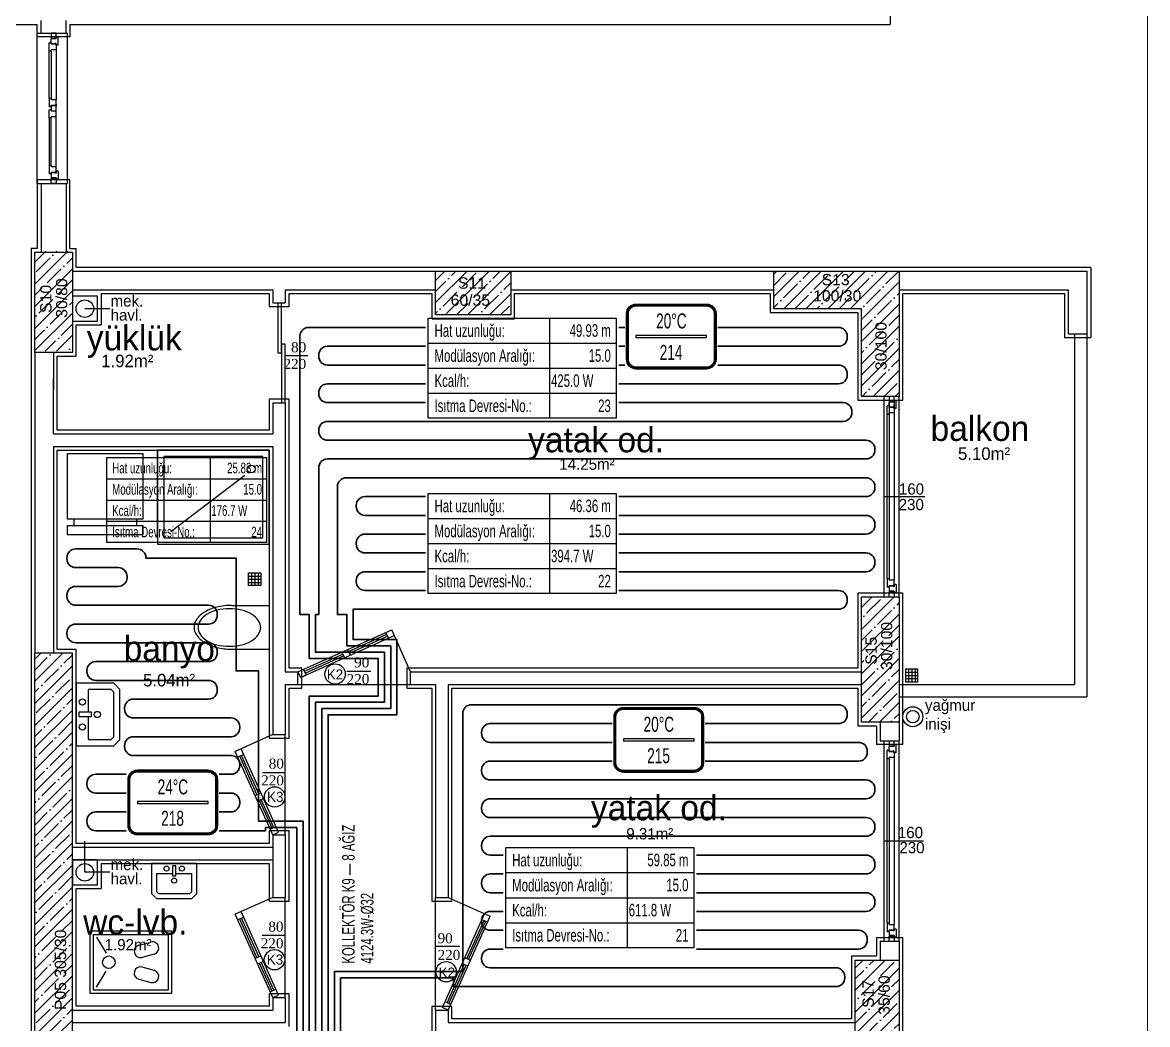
# Model space of a CAD drawing. Header units: centimetres. Extents: x 275281 to 287704, y -444050 to -441150.
# Drawn here: x 280520 to 281418, y -442857 to -442057 of the extents above; entities that cross this region are included whole.
import ezdxf
from ezdxf.enums import TextEntityAlignment as Align

# ---------------------------------------------------------------- set-up
doc = ezdxf.new("R2010")
doc.units = ezdxf.units.CM
doc.layers.add('ANTED', color=144, linetype='CONTINUOUS', lineweight=0)
doc.layers.add('ROTAS-ISITMA-PEX', color=1, linetype='Continuous', lineweight=30)
for name, color, linetype in [('MKDU0', 50, 'CONTINUOUS'), ('ROTAS-ISITMA-CAP', 41, 'Continuous'), ('ROTAS-ISITMA-ETIKET', 2, 'Continuous'), ('ROTAS-ISITMA-MAHAL-ETIKET', 2, 'Continuous')]:
    doc.layers.add(name, color=color, linetype=linetype)
doc.styles.add('arial_1_18', font='arial.ttf', dxfattribs={"height": 0.2})
doc.styles.add('ROTAS-YAZI', font='arial.ttf')
pattern_1 = [(45, (257949.839, -437638.89), (-8.838835, 8.838835), []), (45, (257958.678, -437638.89), (-8.838835, 8.838835), [15.625, -3.125, 0, -3.125])]

# ---------------------------------------------------------------- blocks, each defined once
blk = doc.blocks.new('ROTAS-YI-MAHAL')
at = {"color": 2, "extrusion": (0, 0, -1)}
for points in [[(35.71, -18.44), (35.71, 18.44, 0.414214), (28.21, 25.94), (-28.21, 25.94, 0.414214), (-35.71, 18.44), (-35.71, -18.44, 0.414214), (-28.21, -25.94), (28.21, -25.94, 0.414214)], [(34.21, -18.44), (34.21, 18.44, 0.414214), (28.21, 24.44), (-28.21, 24.44, 0.414214), (-34.21, 18.44), (-34.21, -18.44, 0.414214), (-28.21, -24.44), (28.21, -24.44, 0.414214)]]:
    blk.add_lwpolyline(points, format="xyb", close=True, dxfattribs=at)
at = {"color": 4, "extrusion": (0, 0, -1)}
for points in [[(35.21, -18.44), (35.21, 18.44, 0.414214), (28.21, 25.44), (-28.21, 25.44, 0.414214), (-35.21, 18.44), (-35.21, -18.44, 0.414214), (-28.21, -25.44), (28.21, -25.44, 0.414214)], [(34.71, -18.44), (34.71, 18.44, 0.414214), (28.21, 24.94), (-28.21, 24.94, 0.414214), (-34.71, 18.44), (-34.71, -18.44, 0.414214), (-28.21, -24.94), (28.21, -24.94, 0.414214)]]:
    blk.add_lwpolyline(points, format="xyb", close=True, dxfattribs=at)
at = {"color": 2, "extrusion": (0, 0, -1)}
blk.add_lwpolyline([(28.21, -0.75), (-28.21, -0.75), (-28.21, 0.75), (28.21, 0.75)], close=True, dxfattribs=at)
at = {"color": 4, "style": 'ROTAS-YAZI', "width": 0.65}
blk.add_attdef('DERECE', (-12.12, 6.47), '', height=12, dxfattribs=at)
at = {"color": 2, "style": 'ROTAS-YAZI', "width": 0.65, "flags": 1}
for tag in ['ALAN', 'MAHAL']:
    blk.add_attdef(tag, (0, 0), '', height=5, dxfattribs=at)
at = {"color": 1, "style": 'ROTAS-YAZI', "width": 0.65}
blk.add_attdef('NO', (-9.26, -18.64), '', height=12, dxfattribs=at)
blk = doc.blocks.new('ROTAS-YI-ETIKET')
at = {"color": 2}
for p, q in [((96.87, 0), (96.87, -80)), ((0, -20), (150, -20)), ((0, -40), (150, -40)), ((0, -60), (150, -60))]:
    blk.add_line(p, q, dxfattribs=at)
at = {"color": 2, "extrusion": (0, 0, -1)}
blk.add_lwpolyline([(-150, 0), (-150, -80), (0, -80), (0, 0)], close=True, dxfattribs=at)
at = {"color": 2, "style": 'ROTAS-YAZI', "width": 0.65}
for s, p in [('Hat uzunluğu:', (5, -10)), ('Modülasyon Aralığı:', (5, -30)), ('Kcal/h:', (5, -50)), ('Isıtma Devresi-No.:', (5, -70))]:
    blk.add_text(s, height=10, dxfattribs=at).set_placement(p, align=Align.MIDDLE_LEFT)
at = {"color": 2, "style": 'ROTAS-YAZI', "width": 0.65, "flags": 1}
for tag in ['ALAN', 'NO', 'DERECE', 'BORU', 'MAHAL']:
    blk.add_attdef(tag, (0, 0), '', height=5, dxfattribs=at)
at = {"color": 2, "style": 'ROTAS-YAZI', "width": 0.65}
for tag, p in [('UZ', (145.7, -14.93)), ('AR', (145.7, -34.94)), ('NO1', (145.7, -75.02))]:
    blk.add_attdef(tag, text='', height=10, dxfattribs=at).set_placement(p, align=Align.RIGHT)
blk.add_attdef('YER', (98.01, -54.93), '', height=10, dxfattribs=at)

msp = doc.modelspace()

# ---------------------------------------------------------------- hatches: boundary and pattern name
at = {"layer": 'MKDU0', "ltscale": 0.03}
h = msp.add_hatch(dxfattribs=at)
h.set_pattern_fill('ANSI35', color=8, scale=50, style=0)
h.set_pattern_definition([(45, (257949.839, -437657.839), (-8.838835, 8.838835), []), (45, (257958.678, -437657.839), (-8.838835, 8.838835), [15.625, -3.125, 0, -3.125])])
h.paths.add_polyline_path([(280559.7, -442239.71), (280529.7, -442239.71), (280529.7, -442319.71), (280559.7, -442319.71)])
h.paths.add_polyline_path([(280558.18, -442294.08), (280558.18, -442257.96), (280544.21, -442257.96), (280544.21, -442294.08)], flags=24)
h.paths.add_polyline_path([(280545.52, -442288.68), (280545.52, -442261.65), (280531.56, -442261.65), (280531.56, -442288.68)], flags=24)
h = msp.add_hatch(dxfattribs=at)
h.set_pattern_fill('ANSI35', color=8, scale=50, style=0)
h.set_pattern_definition(pattern_1)
h.paths.add_polyline_path([(280909.7, -442255.76), (280849.7, -442255.76), (280849.7, -442290.76), (280909.7, -442290.76)])
h.paths.add_polyline_path([(280859.41, -442285.91), (280895.53, -442285.91), (280895.53, -442271.94), (280859.41, -442271.94)], flags=24)
h.paths.add_polyline_path([(280865.26, -442272.27), (280892.28, -442272.27), (280892.28, -442258.31), (280865.26, -442258.31)], flags=24)
h = msp.add_hatch(dxfattribs=at)
h.set_pattern_fill('ANSI35', color=8, scale=50, style=0)
h.set_pattern_definition(pattern_1)
h.paths.add_polyline_path([(281219.7, -442255.76), (281119.7, -442255.76), (281119.7, -442285.76), (281189.7, -442285.76), (281189.7, -442355.76), (281219.7, -442355.76)])
h.paths.add_polyline_path([(281212.26, -442337.15), (281212.26, -442294.04), (281198.29, -442294.04), (281198.29, -442337.15)], flags=24)
h.paths.add_polyline_path([(281148.81, -442282.46), (281191.93, -442282.46), (281191.93, -442268.49), (281148.81, -442268.49)], flags=24)
h.paths.add_polyline_path([(281155.58, -442269.54), (281182.61, -442269.54), (281182.61, -442255.57), (281155.58, -442255.57)], flags=9)
h = msp.add_hatch(dxfattribs=at)
h.set_pattern_fill('ANSI35', color=8, scale=50, style=0)
h.set_pattern_definition(pattern_1)
h.paths.add_polyline_path([(281219.7, -442515.76), (281189.7, -442515.76), (281189.7, -442615.76), (281219.7, -442615.76)])
h.paths.add_polyline_path([(281216.82, -442576.61), (281216.82, -442533.5), (281202.85, -442533.5), (281202.85, -442576.61)], flags=24)
h.paths.add_polyline_path([(281204.39, -442572.42), (281204.39, -442545.4), (281190.43, -442545.4), (281190.43, -442572.42)], flags=24)
h = msp.add_hatch(dxfattribs=at)
h.set_pattern_fill('ANSI35', color=8, scale=50, style=0)
h.set_pattern_definition(pattern_1)
h.paths.add_polyline_path([(280559.7, -442560.76), (280529.7, -442560.76), (280529.7, -442865.76), (280559.7, -442865.76)])
h.paths.add_polyline_path([(280557.19, -442848.09), (280557.19, -442779.12), (280543.22, -442779.12), (280543.22, -442848.09)], flags=24)
h = msp.add_hatch(dxfattribs=at)
h.set_pattern_fill('ANSI35', color=8, scale=50, style=0)
h.set_pattern_definition(pattern_1)
h.paths.add_polyline_path([(281219.7, -442805.76), (281184.7, -442805.76), (281184.7, -442865.76), (281219.7, -442865.76)])
h.paths.add_polyline_path([(281214.77, -442851.82), (281214.77, -442815.7), (281200.8, -442815.7), (281200.8, -442851.82)], flags=24)
h.paths.add_polyline_path([(281202, -442846.31), (281202, -442819.28), (281188.03, -442819.28), (281188.03, -442846.31)], flags=24)

# ---------------------------------------------------------------- linework, layer by layer
at = {"layer": 'ANTED'}
msp.add_line((281418.06, -444049.6), (281418.06, -441149.6), dxfattribs=at)
at = {"layer": 'MKDU0', "color": 8, "ltscale": 0.03}
for p, q in [((281212.7, -442002.76), (281212.7, -442058.76)), ((280456.7, -442058.76), (280531.7, -442058.76)), ((280531.7, -442068.76), (280531.7, -442058.76)), ((280534.7, -442065.76), (280534.7, -442055.76)), ((280554.7, -442065.76), (280554.7, -442055.76)), ((280557.7, -442058.76), (280629.7, -442058.76)), ((280557.7, -442058.76), (280557.7, -442068.76)), ((280629.7, -442058.76), (281212.7, -442058.76)), ((280531.7, -442185.76), (280531.7, -442065.76)), ((280531.7, -442065.76), (280534.7, -442065.76)), ((280534.7, -442065.76), (280554.7, -442065.76)), ((280546.7, -442065.76), (280542.7, -442065.76)), ((280542.7, -442065.76), (280542.7, -442069.76)), ((280546.7, -442069.76), (280546.7, -442065.76)), ((280549.7, -442065.76), (280555.7, -442065.76)), ((280555.7, -442185.76), (280555.7, -442065.76)), ((280557.7, -442068.76), (280531.7, -442068.76)), ((280541.3, -442080.18), (280541.3, -442073.38)), ((280542.7, -442073.38), (280541.3, -442073.38)), ((280542.7, -442069.76), (280546.7, -442069.76)), ((280546.9, -442070.28), (280542.7, -442070.28)), ((280542.7, -442074.28), (280542.7, -442070.28)), ((280542.7, -442073.38), (280542.7, -442074.58)), ((280545.9, -442074.28), (280542.7, -442074.28)), ((280545.9, -442074.58), (280542.7, -442074.58)), ((280546.9, -442073.98), (280545.9, -442073.98)), ((280545.9, -442074.28), (280545.9, -442073.98)), ((280545.9, -442074.88), (280545.9, -442074.58)), ((280546.4, -442074.88), (280545.9, -442074.88)), ((280546.9, -442074.58), (280546.4, -442074.58)), ((280546.4, -442074.88), (280546.4, -442074.58)), ((280546.9, -442070.28), (280546.9, -442069.08)), ((280548.3, -442069.08), (280546.9, -442069.08)), ((280546.9, -442075.48), (280546.9, -442073.98)), ((280546.9, -442074.58), (280546.9, -442078.98)), ((280548.3, -442075.48), (280546.9, -442075.48)), ((280548.3, -442075.48), (280548.3, -442069.08)), ((280542.7, -442080.18), (280541.3, -442080.18)), ((280541.3, -442117.86), (280541.3, -442080.18)), ((280542.7, -442080.18), (280542.7, -442078.98)), ((280546.9, -442078.98), (280542.7, -442078.98)), ((280542.7, -442080.18), (280542.7, -442117.86)), ((280546.9, -442078.98), (280546.9, -442119.06)), ((280542.7, -442117.86), (280541.3, -442117.86)), ((280541.3, -442117.86), (280541.3, -442124.66)), ((280542.7, -442117.86), (280542.7, -442119.06)), ((280546.9, -442119.06), (280542.7, -442119.06)), ((280546.9, -442123.46), (280546.9, -442119.06)), ((280542.7, -442124.66), (280541.3, -442124.66)), ((280541.3, -442133.66), (280541.3, -442126.86)), ((280542.7, -442126.86), (280541.3, -442126.86)), ((280542.7, -442124.66), (280542.7, -442123.46)), ((280545.9, -442123.46), (280542.7, -442123.46)), ((280545.9, -442123.76), (280542.7, -442123.76)), ((280546.7, -442123.76), (280542.7, -442123.76)), ((280542.7, -442123.76), (280542.7, -442127.76)), ((280542.7, -442127.76), (280542.7, -442128.06)), ((280542.7, -442127.76), (280546.7, -442127.76)), ((280546.9, -442128.06), (280542.7, -442128.06)), ((280546.4, -442123.16), (280545.9, -442123.16)), ((280545.9, -442123.16), (280545.9, -442123.46)), ((280545.9, -442128.36), (280545.9, -442128.06)), ((280546.4, -442128.36), (280545.9, -442128.36)), ((280546.4, -442123.16), (280546.4, -442123.46)), ((280546.9, -442123.46), (280546.4, -442123.46)), ((280546.9, -442128.06), (280546.4, -442128.06)), ((280546.4, -442128.36), (280546.4, -442128.06)), ((280546.7, -442127.76), (280546.7, -442123.76)), ((280546.9, -442124.06), (280546.7, -442124.06)), ((280546.9, -442122.56), (280546.9, -442124.06)), ((280546.9, -442172.56), (280546.9, -442128.06)), ((280542.7, -442133.66), (280541.3, -442133.66)), ((280541.3, -442133.66), (280541.3, -442171.36)), ((280542.7, -442133.66), (280542.7, -442132.46)), ((280546.9, -442132.46), (280542.7, -442132.46)), ((280542.7, -442171.36), (280542.7, -442133.66)), ((280542.7, -442171.36), (280541.3, -442171.36)), ((280541.3, -442171.36), (280541.3, -442178.16)), ((280542.7, -442171.36), (280542.7, -442172.56)), ((280546.9, -442172.56), (280542.7, -442172.56)), ((280546.9, -442176.96), (280546.9, -442172.56)), ((280531.7, -442182.76), (280531.7, -442237.76)), ((280557.7, -442182.76), (280531.7, -442182.76)), ((280542.7, -442178.16), (280541.3, -442178.16)), ((280542.7, -442178.16), (280542.7, -442176.96)), ((280545.9, -442176.96), (280542.7, -442176.96)), ((280542.7, -442177.26), (280542.7, -442181.26)), ((280545.9, -442177.26), (280542.7, -442177.26)), ((280546.9, -442181.26), (280542.7, -442181.26)), ((280542.7, -442185.76), (280542.7, -442181.76)), ((280542.7, -442181.76), (280546.7, -442181.76)), ((280546.4, -442176.66), (280545.9, -442176.66)), ((280545.9, -442176.66), (280545.9, -442176.96)), ((280545.9, -442177.26), (280545.9, -442177.56)), ((280546.9, -442177.56), (280545.9, -442177.56)), ((280546.4, -442176.66), (280546.4, -442176.96)), ((280546.9, -442176.96), (280546.4, -442176.96)), ((280546.7, -442181.76), (280546.7, -442185.76)), ((280548.3, -442176.06), (280546.9, -442176.06)), ((280546.9, -442176.06), (280546.9, -442177.56)), ((280546.9, -442181.26), (280546.9, -442182.46)), ((280548.3, -442182.46), (280546.9, -442182.46)), ((280548.3, -442176.06), (280548.3, -442182.46)), ((280557.7, -442237.76), (280557.7, -442182.76)), ((280531.7, -442185.76), (280534.7, -442185.76)), ((280534.7, -442185.76), (280534.7, -442240.76)), ((280534.7, -442185.76), (280554.7, -442185.76)), ((280546.7, -442185.76), (280542.7, -442185.76)), ((280549.7, -442185.76), (280555.7, -442185.76)), ((280554.7, -442185.76), (280554.7, -442240.76)), ((280531.7, -442237.76), (280526.7, -442237.76)), ((280526.7, -442237.76), (280526.7, -442320.76)), ((280557.7, -442237.76), (280562.7, -442237.76)), ((280562.7, -442252.76), (280562.7, -442237.76)), ((280559.7, -442255.76), (280849.7, -442255.76)), ((280849.7, -442252.76), (280562.7, -442252.76)), ((280909.7, -442252.76), (280849.7, -442252.76)), ((281372.7, -442252.76), (280909.7, -442252.76)), ((280909.7, -442255.76), (281119.7, -442255.76)), ((281372.7, -442252.76), (281372.7, -442308.76)), ((280559.7, -442270.76), (280719.7, -442270.76)), ((280582.7, -442273.76), (280716.7, -442273.76)), ((280582.7, -442273.76), (280582.7, -442298.76)), ((280716.7, -442273.76), (280716.7, -442284.05)), ((280719.7, -442270.76), (280719.7, -442281.05)), ((280729.7, -442270.76), (280849.7, -442270.76)), ((280729.7, -442270.76), (280729.7, -442281.05)), ((280732.7, -442284.05), (280732.7, -442273.76)), ((280732.7, -442273.76), (280846.7, -442273.76)), ((280846.7, -442273.76), (280846.7, -442293.76)), ((280909.7, -442270.76), (281119.7, -442270.76)), ((280912.7, -442293.76), (280912.7, -442273.76)), ((280912.7, -442273.76), (281116.7, -442273.76)), ((281116.7, -442273.76), (281116.7, -442288.76)), ((281219.7, -442270.76), (281354.7, -442270.76)), ((281222.7, -442358.76), (281222.7, -442273.76)), ((281222.7, -442273.76), (281351.7, -442273.76)), ((281351.7, -442273.76), (281351.7, -442308.76)), ((281354.7, -442270.76), (281354.7, -442305.76)), ((280579.7, -442275.76), (280559.7, -442275.76)), ((280559.7, -442275.76), (280559.7, -442295.76)), ((280579.7, -442295.76), (280579.7, -442275.76)), ((280719.7, -442281.05), (280729.7, -442281.05)), ((280723.7, -442281.05), (280723.7, -442321.05)), ((280726.7, -442321.05), (280726.7, -442281.05)), ((280589.7, -442285.76), (280569.7, -442285.76)), ((280716.7, -442284.05), (280732.7, -442284.05)), ((281116.7, -442288.76), (281186.7, -442288.76)), ((281186.7, -442288.76), (281186.7, -442358.76)), ((280559.7, -442295.76), (280579.7, -442295.76)), ((280562.7, -442323.76), (280562.7, -442298.76)), ((280562.7, -442298.76), (280582.7, -442298.76)), ((280846.7, -442293.76), (280912.7, -442293.76)), ((281351.7, -442308.76), (281372.7, -442308.76)), ((281354.7, -442305.76), (281369.7, -442305.76)), ((280726.7, -442314.08), (280726.7, -442361.05)), ((280729.7, -442314.08), (280726.7, -442314.08)), ((280729.7, -442361.05), (280729.7, -442314.08)), ((280526.7, -442320.76), (280526.7, -442560.76)), ((280529.7, -442320.76), (280529.7, -442560.76)), ((280544.7, -442320.76), (280544.7, -442350.76)), ((280547.7, -442382.76), (280547.7, -442323.76)), ((280547.7, -442323.76), (280562.7, -442323.76)), ((280723.7, -442321.05), (280726.7, -442321.05)), ((280729.7, -442323.06), (280747.81, -442323.06)), ((280544.7, -442385.76), (280544.7, -442341.76)), ((280732.7, -442358.05), (280716.7, -442358.05)), ((280716.7, -442358.05), (280716.7, -442382.76)), ((280719.7, -442361.05), (280719.7, -442385.76)), ((280719.7, -442361.05), (280729.7, -442361.05)), ((280726.7, -442361.05), (280729.7, -442361.05)), ((280729.7, -442361.05), (280729.7, -442575.76)), ((280732.7, -442572.76), (280732.7, -442358.05)), ((281186.7, -442358.76), (281201.7, -442358.76)), ((281201.7, -442358.76), (281222.7, -442358.76)), ((281219.7, -442355.76), (281204.7, -442355.76)), ((281207.89, -442515.76), (281207.89, -442355.76)), ((281210.3, -442501.36), (281210.3, -442363.36)), ((281211.7, -442363.36), (281210.3, -442363.36)), ((281210.3, -442370.16), (281210.3, -442363.36)), ((281211.7, -442355.76), (281211.7, -442359.76)), ((281211.7, -442359.76), (281215.7, -442359.76)), ((281211.7, -442360.26), (281211.7, -442501.36)), ((281211.7, -442364.26), (281211.7, -442360.26)), ((281215.9, -442360.26), (281211.7, -442360.26)), ((281211.7, -442363.36), (281211.7, -442364.56)), ((281214.9, -442364.26), (281211.7, -442364.26)), ((281214.9, -442364.26), (281214.9, -442363.96)), ((281215.9, -442363.96), (281214.9, -442363.96)), ((281215.7, -442359.76), (281215.7, -442355.76)), ((281215.9, -442359.06), (281215.9, -442502.56)), ((281217.3, -442359.06), (281215.9, -442359.06)), ((281215.9, -442360.26), (281215.9, -442359.06)), ((281215.9, -442365.46), (281215.9, -442363.96)), ((281217.3, -442365.46), (281217.3, -442359.06)), ((281219.7, -442515.76), (281219.7, -442355.76)), ((281211.7, -442370.16), (281210.3, -442370.16)), ((281214.9, -442364.56), (281211.7, -442364.56)), ((281215.9, -442368.96), (281211.7, -442368.96)), ((281211.7, -442370.16), (281211.7, -442368.96)), ((281214.9, -442364.86), (281214.9, -442364.56)), ((281215.4, -442364.86), (281214.9, -442364.86)), ((281215.4, -442364.86), (281215.4, -442364.56)), ((281215.9, -442364.56), (281215.4, -442364.56)), ((281215.9, -442364.56), (281215.9, -442368.96)), ((281217.3, -442365.46), (281215.9, -442365.46)), ((280544.7, -442385.76), (280719.7, -442385.76)), ((280716.7, -442382.76), (280547.7, -442382.76)), ((280544.7, -442395.76), (280719.7, -442395.76)), ((280544.7, -442395.76), (280544.7, -442560.76)), ((280547.7, -442557.76), (280547.7, -442398.76)), ((280547.7, -442398.76), (280716.7, -442398.76)), ((280627.7, -442468.76), (280627.7, -442398.76)), ((280716.7, -442398.76), (280716.7, -442628.76)), ((280719.7, -442395.76), (280719.7, -442625.76)), ((281207.89, -442435.76), (281240.21, -442435.74)), ((280700.31, -442506.71), (280700.31, -442496.71)), ((280700.31, -442496.71), (280710.31, -442496.71)), ((280700.31, -442499.18), (280710.31, -442499.18)), ((280702.77, -442496.71), (280702.77, -442506.71)), ((280705.39, -442496.71), (280705.39, -442506.71)), ((280708.01, -442496.71), (280708.01, -442506.71)), ((280710.31, -442496.71), (280710.31, -442506.71)), ((280700.31, -442501.71), (280710.31, -442501.71)), ((280700.31, -442504.24), (280710.31, -442504.24)), ((280710.31, -442506.71), (280700.31, -442506.71)), ((281211.7, -442501.36), (281210.3, -442501.36)), ((281210.3, -442501.36), (281210.3, -442508.16)), ((281211.7, -442508.16), (281210.3, -442508.16)), ((281211.7, -442501.36), (281211.7, -442502.56)), ((281215.9, -442502.56), (281211.7, -442502.56)), ((281211.7, -442508.16), (281211.7, -442506.96)), ((281214.9, -442506.96), (281211.7, -442506.96)), ((281211.7, -442507.26), (281211.7, -442511.26)), ((281214.9, -442507.26), (281211.7, -442507.26)), ((281215.4, -442506.66), (281214.9, -442506.66)), ((281214.9, -442506.66), (281214.9, -442506.96)), ((281214.9, -442507.26), (281214.9, -442507.56)), ((281215.9, -442507.56), (281214.9, -442507.56)), ((281215.4, -442506.66), (281215.4, -442506.96)), ((281215.9, -442506.96), (281215.4, -442506.96)), ((281215.9, -442506.96), (281215.9, -442502.56)), ((281217.3, -442506.06), (281215.9, -442506.06)), ((281215.9, -442506.06), (281215.9, -442507.56)), ((281217.3, -442506.06), (281217.3, -442512.46)), ((281201.7, -442512.76), (281186.7, -442512.76)), ((281186.7, -442512.76), (281186.7, -442572.76)), ((281222.7, -442512.76), (281201.7, -442512.76)), ((281215.9, -442511.26), (281211.7, -442511.26)), ((281211.7, -442515.76), (281211.7, -442511.76)), ((281211.7, -442511.76), (281215.7, -442511.76)), ((281215.7, -442511.76), (281215.7, -442515.76)), ((281215.9, -442511.26), (281215.9, -442512.46)), ((281217.3, -442512.46), (281215.9, -442512.46)), ((281222.7, -442515.76), (281222.7, -442512.76)), ((281222.7, -442585.76), (281222.7, -442515.76)), ((280686.83, -442522.62), (280716.75, -442522.62)), ((280716.75, -442522.62), (280716.75, -442557.66)), ((280739.78, -442575.76), (280814.66, -442542.12)), ((280812.15, -442548.73), (280810.1, -442544.17)), ((280829.78, -442575.76), (280814.66, -442542.12)), ((280741.83, -442580.32), (280816.71, -442546.68)), ((280780.16, -442559.4), (280810.76, -442545.65)), ((280780.81, -442560.84), (280811.41, -442547.09)), ((280526.7, -442560.76), (280526.7, -442585.76)), ((280562.7, -442557.76), (280547.7, -442557.76)), ((280562.7, -442712.76), (280562.7, -442557.76)), ((280686.83, -442557.62), (280716.71, -442557.62)), ((280745, -442575.2), (280775.6, -442561.45)), ((280774.94, -442559.97), (280776.99, -442564.53)), ((280779.5, -442557.92), (280781.55, -442562.48)), ((280745.65, -442576.64), (280776.25, -442562.89)), ((280729.7, -442575.76), (280739.78, -442575.76)), ((280742.78, -442572.76), (280732.7, -442572.76)), ((280739.78, -442585.76), (280739.78, -442575.76)), ((280739.78, -442575.76), (280741.83, -442580.32)), ((280742.78, -442588.76), (280742.78, -442572.76)), ((280744.34, -442573.71), (280746.39, -442578.28)), ((280778.78, -442575.22), (280798.1, -442575.22)), ((281186.7, -442572.76), (280826.78, -442572.76)), ((280826.78, -442572.76), (280826.78, -442588.76)), ((280829.78, -442575.76), (281189.7, -442575.76)), ((280829.78, -442585.76), (280829.78, -442575.76)), ((281234.82, -442573.56), (281224.82, -442573.56)), ((281224.82, -442573.56), (281224.82, -442583.56)), ((281224.82, -442576.03), (281234.82, -442576.03)), ((281224.82, -442578.56), (281234.82, -442578.56)), ((281227.29, -442573.56), (281227.29, -442583.56)), ((281229.9, -442573.56), (281229.9, -442583.56)), ((281232.52, -442573.56), (281232.52, -442583.56)), ((281234.82, -442583.56), (281234.82, -442573.56)), ((280526.7, -442585.76), (280526.7, -442790.76)), ((280729.7, -442585.76), (280729.7, -442625.76)), ((280729.7, -442585.76), (280739.78, -442585.76)), ((280732.7, -442628.76), (280732.7, -442588.76)), ((280732.7, -442588.76), (280742.78, -442588.76)), ((280739.78, -442585.76), (280829.78, -442585.76)), ((280826.78, -442588.76), (280846.7, -442588.76)), ((280829.78, -442585.76), (280849.7, -442585.76)), ((280846.7, -442588.76), (280846.7, -442758.76)), ((280849.7, -442585.76), (280849.7, -442755.76)), ((280859.7, -442585.76), (280859.7, -442755.76)), ((280859.7, -442585.76), (281189.7, -442585.76)), ((280862.7, -442758.76), (280862.7, -442588.76)), ((280862.7, -442588.76), (281186.7, -442588.76)), ((281186.7, -442588.76), (281186.7, -442618.76)), ((281222.7, -442633.76), (281222.7, -442585.76)), ((281224.82, -442581.09), (281234.82, -442581.09)), ((281224.82, -442583.56), (281234.82, -442583.56)), ((281204.7, -442615.76), (281204.7, -442630.76)), ((281219.7, -442615.76), (281219.7, -442630.76)), ((281186.7, -442618.76), (281201.7, -442618.76)), ((281201.7, -442618.76), (281201.7, -442633.76)), ((280719.7, -442625.76), (280689.79, -442639.2)), ((280716.7, -442628.76), (280732.7, -442628.76)), ((280719.7, -442625.76), (280729.7, -442625.76)), ((280729.7, -442705.76), (280729.7, -442625.76)), ((281222.7, -442633.76), (281201.7, -442633.76)), ((281204.7, -442630.76), (281219.7, -442630.76)), ((281207.89, -442790.76), (281207.89, -442630.76)), ((281211.7, -442630.76), (281211.7, -442634.76)), ((281215.7, -442634.76), (281215.7, -442630.76)), ((281219.7, -442790.76), (281219.7, -442630.76)), ((280719.7, -442705.76), (280689.79, -442639.2)), ((280696.4, -442641.71), (280691.84, -442643.76)), ((280724.26, -442703.71), (280694.36, -442637.15)), ((280708.52, -442673.05), (280694.77, -442642.45)), ((281210.3, -442645.16), (281210.3, -442638.36)), ((281211.7, -442638.36), (281210.3, -442638.36)), ((281211.7, -442634.76), (281215.7, -442634.76)), ((281215.9, -442635.26), (281211.7, -442635.26)), ((281211.7, -442639.26), (281211.7, -442635.26)), ((281211.7, -442638.36), (281211.7, -442639.56)), ((281214.9, -442639.26), (281211.7, -442639.26)), ((281214.9, -442639.56), (281211.7, -442639.56)), ((281215.9, -442638.96), (281214.9, -442638.96)), ((281214.9, -442639.26), (281214.9, -442638.96)), ((281214.9, -442639.86), (281214.9, -442639.56)), ((281215.4, -442639.86), (281214.9, -442639.86)), ((281215.9, -442639.56), (281215.4, -442639.56)), ((281215.4, -442639.86), (281215.4, -442639.56)), ((281215.9, -442635.26), (281215.9, -442634.06)), ((281217.3, -442634.06), (281215.9, -442634.06)), ((281215.9, -442640.46), (281215.9, -442638.96)), ((281215.9, -442639.56), (281215.9, -442643.96)), ((281217.3, -442640.46), (281215.9, -442640.46)), ((281217.3, -442640.46), (281217.3, -442634.06)), ((280707.08, -442673.7), (280693.33, -442643.1)), ((281210.3, -442776.36), (281210.3, -442645.16)), ((281211.7, -442645.16), (281210.3, -442645.16)), ((281211.7, -442645.16), (281211.7, -442643.96)), ((281215.9, -442643.96), (281211.7, -442643.96)), ((281211.7, -442645.16), (281211.7, -442776.36)), ((281215.9, -442643.96), (281215.9, -442777.56)), ((280711.59, -442656.04), (280729.7, -442656.04)), ((280705.59, -442674.36), (280710.15, -442672.31)), ((280707.64, -442678.92), (280712.2, -442676.87)), ((280719.14, -442700.54), (280709.13, -442678.26)), ((280720.58, -442699.89), (280710.57, -442677.61)), ((280732.7, -442702.76), (280716.7, -442702.76)), ((280716.7, -442702.76), (280716.7, -442712.76)), ((280717.65, -442701.2), (280722.21, -442699.15)), ((280719.7, -442705.76), (280724.26, -442703.71)), ((280719.7, -442705.76), (280719.7, -442755.76)), ((280719.7, -442705.76), (280729.7, -442705.76)), ((280729.7, -442705.76), (280729.7, -442755.76)), ((280732.7, -442758.76), (280732.7, -442702.76)), ((280716.7, -442712.76), (280562.7, -442712.76)), ((280569.7, -442735.76), (280569.7, -442710.76)), ((281239.34, -442710.76), (281207.89, -442710.76)), ((280559.7, -442715.76), (280719.7, -442715.76)), ((280559.7, -442725.76), (280719.7, -442725.76)), ((280579.7, -442725.76), (280559.7, -442725.76)), ((280559.7, -442725.76), (280559.7, -442745.76)), ((280579.7, -442745.76), (280579.7, -442725.76)), ((280582.7, -442728.76), (280716.7, -442728.76)), ((280582.7, -442728.76), (280582.7, -442748.76)), ((280659.19, -442728.76), (280622.93, -442728.76)), ((280622.93, -442728.76), (280622.93, -442752.76)), ((280639.72, -442730.59), (280639.72, -442738.59)), ((280642.4, -442730.59), (280639.72, -442730.59)), ((280642.4, -442738.59), (280642.4, -442730.59)), ((280659.19, -442752.76), (280659.19, -442728.76)), ((280716.7, -442728.76), (280716.7, -442758.76)), ((280589.7, -442735.76), (280569.7, -442735.76)), ((280626.93, -442736.76), (280639.72, -442736.76)), ((280626.93, -442736.76), (280626.93, -442751.11)), ((280639.72, -442738.59), (280642.4, -442738.59)), ((280642.4, -442736.76), (280655.19, -442736.76)), ((280655.19, -442751.11), (280655.19, -442736.76)), ((280559.7, -442745.76), (280579.7, -442745.76)), ((280562.7, -442787.76), (280562.7, -442748.76)), ((280562.7, -442748.76), (280582.7, -442748.76)), ((280622.93, -442752.76), (280626.93, -442756.76)), ((280626.93, -442751.11), (280628.59, -442752.76)), ((280626.93, -442756.76), (280655.19, -442756.76)), ((280628.59, -442752.76), (280653.54, -442752.76)), ((280653.54, -442752.76), (280655.19, -442751.11)), ((280655.19, -442756.76), (280659.19, -442752.76)), ((280719.7, -442755.76), (280689.79, -442769.2)), ((280716.7, -442758.76), (280732.7, -442758.76)), ((280719.7, -442755.76), (280729.7, -442755.76)), ((280729.7, -442835.76), (280729.7, -442755.76)), ((280846.7, -442758.76), (280862.7, -442758.76)), ((280849.7, -442755.76), (280859.7, -442755.76)), ((280849.7, -442845.76), (280849.7, -442755.76)), ((280859.7, -442755.76), (280893.35, -442770.88)), ((280724.26, -442833.71), (280694.36, -442767.15)), ((280719.7, -442835.76), (280689.79, -442769.2)), ((280696.4, -442771.71), (280691.84, -442773.76)), ((280707.08, -442803.7), (280693.33, -442773.1)), ((280708.52, -442803.05), (280694.77, -442772.45)), ((280855.14, -442843.71), (280888.79, -442768.83)), ((280859.7, -442845.76), (280893.35, -442770.88)), ((280874.63, -442804.73), (280888.38, -442774.13)), ((280876.07, -442805.38), (280889.82, -442774.78)), ((280886.74, -442773.39), (280891.3, -442775.44)), ((281211.7, -442776.36), (281210.3, -442776.36)), ((281210.3, -442776.36), (281210.3, -442783.16)), ((281211.7, -442776.36), (281211.7, -442777.56)), ((281215.9, -442777.56), (281211.7, -442777.56)), ((281215.9, -442781.96), (281215.9, -442777.56)), ((280573.85, -442832.54), (280573.85, -442782.54)), ((280573.85, -442782.54), (280638.85, -442782.54)), ((280576.64, -442829.76), (280576.64, -442785.32)), ((280576.64, -442785.32), (280636.07, -442785.32)), ((280636.07, -442785.32), (280636.07, -442829.76)), ((280638.85, -442782.54), (280638.85, -442832.54)), ((280711.21, -442785.98), (280729.32, -442785.98)), ((281211.7, -442783.16), (281210.3, -442783.16)), ((281211.7, -442783.16), (281211.7, -442781.96)), ((281214.9, -442781.96), (281211.7, -442781.96)), ((281211.7, -442782.26), (281211.7, -442786.26)), ((281214.9, -442782.26), (281211.7, -442782.26)), ((281215.9, -442786.26), (281211.7, -442786.26)), ((281215.4, -442781.66), (281214.9, -442781.66)), ((281214.9, -442781.66), (281214.9, -442781.96)), ((281214.9, -442782.26), (281214.9, -442782.56)), ((281215.9, -442782.56), (281214.9, -442782.56)), ((281215.4, -442781.66), (281215.4, -442781.96)), ((281215.9, -442781.96), (281215.4, -442781.96)), ((281217.3, -442781.06), (281215.9, -442781.06)), ((281215.9, -442781.06), (281215.9, -442782.56)), ((281215.9, -442786.26), (281215.9, -442787.46)), ((281217.3, -442781.06), (281217.3, -442787.46)), ((280526.7, -442790.76), (280526.7, -442865.76)), ((280562.7, -442842.74), (280562.7, -442787.76)), ((280578.85, -442787.54), (280586.63, -442800.29)), ((280612.73, -442794.01), (280622.39, -442791.42)), ((280869.13, -442795), (280849.8, -442795)), ((281201.7, -442787.76), (281201.7, -442802.76)), ((281201.7, -442787.76), (281222.7, -442787.76)), ((281204.7, -442790.76), (281204.7, -442805.76)), ((281204.7, -442790.76), (281219.7, -442790.76)), ((281211.7, -442790.76), (281211.7, -442786.76)), ((281211.7, -442786.76), (281215.7, -442786.76)), ((281215.7, -442786.76), (281215.7, -442790.76)), ((281217.3, -442787.46), (281215.9, -442787.46)), ((281219.7, -442790.76), (281219.7, -442805.76)), ((281222.7, -442805.76), (281222.7, -442787.76)), ((280624.98, -442801.08), (280615.32, -442803.66)), ((280705.59, -442804.36), (280710.15, -442802.31)), ((280877.55, -442806.04), (280872.99, -442803.99)), ((281201.7, -442802.76), (281181.7, -442802.76)), ((281181.7, -442802.76), (281181.7, -442852.76)), ((280624.98, -442814.01), (280615.32, -442811.42)), ((280707.64, -442808.92), (280712.2, -442806.87)), ((280719.14, -442830.54), (280709.13, -442808.26)), ((280720.58, -442829.89), (280710.57, -442807.61)), ((280858.83, -442839.89), (280872.58, -442809.29)), ((280860.27, -442840.54), (280874.02, -442809.94)), ((280875.5, -442810.6), (280870.94, -442808.55)), ((281222.7, -442865.76), (281222.7, -442805.76)), ((280578.85, -442827.54), (280586.63, -442814.72)), ((280612.73, -442821.08), (280622.39, -442823.66)), ((280636.07, -442829.76), (280576.64, -442829.76)), ((280717.65, -442831.2), (280722.21, -442829.15)), ((280638.85, -442832.54), (280573.85, -442832.54)), ((280732.7, -442832.76), (280716.7, -442832.76)), ((280716.7, -442832.76), (280716.7, -442842.76)), ((280719.7, -442835.76), (280724.26, -442833.71)), ((280719.7, -442835.76), (280719.7, -442845.76)), ((280719.7, -442835.76), (280729.7, -442835.76)), ((280729.7, -442835.76), (280729.7, -442855.76)), ((280732.7, -442858.76), (280732.7, -442832.76)), ((280861.75, -442841.2), (280857.19, -442839.15)), ((280559.7, -442845.74), (280719.7, -442845.74)), ((280716.7, -442842.74), (280562.7, -442842.74)), ((280862.7, -442842.76), (280846.7, -442842.76)), ((280846.7, -442842.76), (280846.7, -442850.76)), ((280849.7, -442845.76), (280849.7, -442875.76)), ((280849.7, -442845.76), (280859.7, -442845.76)), ((280859.7, -442845.76), (280855.14, -442843.71)), ((280859.7, -442845.76), (280859.7, -442855.76)), ((280862.7, -442847.76), (280862.7, -442842.76)), ((280862.7, -442852.76), (280862.7, -442847.76)), ((280559.7, -442855.74), (280729.7, -442855.74)), ((280846.7, -442850.76), (280846.7, -442865.76)), ((280859.7, -442855.76), (281184.7, -442855.76)), ((281181.7, -442852.76), (280862.7, -442852.76))]:
    msp.add_line(p, q, dxfattribs=at)
for points in [[(280529.7, -442320.76), (280529.7, -442240.76)], [(280529.7, -442240.76), (280559.7, -442240.76)], [(280559.7, -442240.76), (280559.7, -442320.76)], [(280849.7, -442255.76), (280909.7, -442255.76)], [(280849.7, -442290.76), (280849.7, -442255.76)], [(280909.7, -442255.76), (280909.7, -442290.76)], [(281119.7, -442255.76), (281219.7, -442255.76)], [(281119.7, -442285.76), (281119.7, -442255.76)], [(281219.7, -442255.76), (281219.7, -442355.76)], [(281219.7, -442255.76), (281369.7, -442255.76)], [(281369.7, -442255.76), (281369.7, -442305.76)], [(280909.7, -442290.76), (280849.7, -442290.76)], [(281189.7, -442285.76), (281119.7, -442285.76)], [(281189.7, -442355.76), (281189.7, -442285.76)], [(281359.7, -442305.76), (281359.7, -442585.76)], [(281369.7, -442305.76), (281369.7, -442595.76)], [(280559.7, -442320.76), (280529.7, -442320.76)], [(281219.7, -442355.76), (281189.7, -442355.76)], [(280555.86, -442401.39), (280615.86, -442401.39), (280615.86, -442453.74), (280555.86, -442453.74), (280555.86, -442401.39)], [(280638.44, -442463.76), (280697.44, -442418.76)], [(280560.86, -442453.74), (280560.86, -442458.74)], [(280610.86, -442453.74), (280610.86, -442458.74)], [(280555.86, -442458.74), (280615.86, -442458.74), (280615.86, -442466.39), (280555.86, -442466.39), (280555.86, -442458.74)], [(281189.7, -442615.76), (281189.7, -442515.76)], [(281189.7, -442515.76), (281219.7, -442515.76)], [(281219.7, -442515.76), (281219.7, -442615.76)], [(280559.7, -442560.76), (280529.7, -442560.76)], [(280529.7, -442865.76), (280529.7, -442560.76)], [(280559.7, -442865.76), (280559.7, -442560.76)], [(281219.7, -442585.76), (281359.7, -442585.76)], [(280572.7, -442629.75), (280590.63, -442629.75), (280592.7, -442627.68), (280592.7, -442591.82), (280590.63, -442589.75), (280572.7, -442589.75)], [(280572.7, -442607.95), (280572.7, -442589.75)], [(281219.7, -442595.76), (281369.7, -442595.76)], [(280572.7, -442629.75), (280572.7, -442611.3)], [(281219.7, -442615.76), (281189.7, -442615.76)], [(281184.7, -442865.76), (281184.7, -442805.76)], [(281184.7, -442805.76), (281219.7, -442805.76)], [(281219.7, -442805.76), (281219.7, -442865.76)]]:
    msp.add_lwpolyline(points, dxfattribs=at)
for points in [[(280716.7, -442398.76), (280627.7, -442398.76), (280627.7, -442473.76), (280716.7, -442473.76)], [(280711.7, -442403.76), (280632.7, -442403.76), (280632.7, -442468.76), (280711.7, -442468.76)], [(280562.7, -442584.75), (280562.7, -442634.75), (280592.7, -442634.75), (280597.7, -442629.75), (280597.7, -442589.75), (280592.7, -442584.75)], [(280564.99, -442611.3), (280574.99, -442611.3), (280574.99, -442607.95), (280564.98, -442607.95)]]:
    msp.add_lwpolyline(points, close=True, dxfattribs=at)
for centre, radius in [((280569.7, -442285.76), 7), ((280702.44, -442413.76), 3.16), ((280769.47, -442577.44), 8.14), ((280567.7, -442599.75), 2.52), ((281230.7, -442611.5), 8), ((281230.7, -442611.5), 5), ((280579.66, -442609.75), 2.52), ((280567.7, -442619.75), 2.52), ((280721.2, -442675.53), 8.14), ((280569.7, -442735.76), 7), ((280634.93, -442732.76), 2.02), ((280647.19, -442732.76), 2.02), ((280640.96, -442742.33), 2.02), ((280588.85, -442807.54), 5), ((280721.09, -442805.52), 8.14), ((280858.07, -442815.16), 8.14)]:
    msp.add_circle(centre, radius, dxfattribs=at)
for centre, radius, start, end in [((280682.8, -442557.2), 34.11, 103.58371, 120.25644), ((280686.83, -442573.87), 51.26, 90, 103.58371), ((280685.07, -442566.81), 41.53, 90, 103.95685), ((280685.07, -442566.81), 41.53, 76.04315, 90), ((280667.41, -442540.12), 10.58, 144.62219, 180), ((280676.67, -442546.69), 21.94, 120.25644, 144.62219), ((280669.36, -442540.28), 9.3, 145.38051, 180), ((280676.86, -442545.45), 18.4, 120.96376, 145.38051), ((280681.81, -442553.71), 28.03, 103.95685, 120.96376), ((280688.32, -442553.71), 28.03, 59.03624, 76.04315), ((280693.28, -442545.45), 18.4, 34.61949, 59.03624), ((280700.77, -442540.28), 9.3, 0, 34.61949), ((280667.41, -442540.12), 10.58, 180, 215.37781), ((280669.36, -442540.28), 9.3, 180, 214.61949), ((280700.77, -442540.28), 9.3, 325.38051, 0), ((280676.67, -442533.54), 21.94, 215.37781, 239.74356), ((280676.86, -442535.11), 18.4, 214.61949, 239.03624), ((280682.8, -442523.03), 34.11, 239.74356, 256.41629), ((280681.81, -442526.85), 28.03, 239.03624, 256.04315), ((280688.32, -442526.85), 28.03, 283.95685, 300.96376), ((280693.28, -442535.11), 18.4, 300.96376, 325.38051), ((280686.83, -442506.36), 51.26, 256.41629, 270), ((280685.07, -442513.75), 41.53, 256.04315, 270), ((280685.07, -442513.75), 41.53, 270, 283.95685), ((280614.03, -442798.83), 5, 105, 285), ((280623.68, -442796.25), 5, 15, 105), ((280623.68, -442796.25), 5, 285, 15), ((280614.03, -442816.25), 5, 75, 255), ((280623.68, -442818.83), 5, 255, 345), ((280623.68, -442818.83), 5, 345, 75)]:
    msp.add_arc(centre, radius, start, end, dxfattribs=at)
at = {"layer": 'ROTAS-ISITMA-PEX'}
for points in [[(280748.88, -442895), (280748.88, -442595), (280803.88, -442595), (280803.88, -442565), (280748.88, -442565), (280748.88, -442530), (280741.38, -442530), (280741.38, -442525.75), (280741.38, -442307.75, -0.414214), (280748.38, -442300.75), (281171.38, -442300.75, -0.414214), (281178.38, -442307.75), (281178.38, -442308.75, -0.414214), (281171.38, -442315.75), (280763.38, -442315.75, 0.414214), (280756.38, -442322.75), (280756.38, -442323.75, 0.414214), (280763.38, -442330.75), (281171.38, -442330.75, -0.414214), (281178.38, -442337.75), (281178.38, -442338.75, -0.414214), (281171.38, -442345.75), (280763.38, -442345.75, 0.414214), (280756.38, -442352.75), (280756.38, -442353.75, 0.414214), (280763.38, -442360.75), (281175.02, -442360.75, -0.414214), (281182.02, -442367.75), (281182.02, -442368.75, -0.414214), (281175.02, -442375.75), (280763.38, -442375.75, 0.414214), (280756.38, -442382.75), (280756.38, -442383.75, 0.414214), (280763.38, -442390.75), (281193.38, -442390.75, -0.414214), (281200.38, -442397.75), (281200.38, -442398.75, -0.414214), (281193.38, -442405.75), (280763.38, -442405.75, 0.414214), (280756.38, -442412.75), (280756.38, -442525.75), (280756.38, -442530), (280753.88, -442530), (280753.88, -442560), (280808.88, -442560), (280808.88, -442600), (280753.88, -442600), (280753.88, -442900)], [(280758.88, -442905), (280758.88, -442605), (280813.88, -442605), (280813.88, -442555), (280778.88, -442555), (280778.88, -442530), (280771.38, -442530), (280771.38, -442525.75), (280771.38, -442427.75, -0.414214), (280778.38, -442420.75), (281193.38, -442420.75, -0.414214), (281200.38, -442427.75), (281200.38, -442428.75, -0.414214), (281193.38, -442435.75), (280793.38, -442435.75, 0.414214), (280786.38, -442442.75), (280786.38, -442443.75, 0.414214), (280793.38, -442450.75), (281193.38, -442450.75, -0.414214), (281200.38, -442457.75), (281200.38, -442458.75, -0.414214), (281193.38, -442465.75), (280793.38, -442465.75, 0.414214), (280786.38, -442472.75), (280786.38, -442473.75, 0.414214), (280793.38, -442480.75), (281193.38, -442480.75, -0.414214), (281200.38, -442487.75), (281200.38, -442488.75, -0.414214), (281193.38, -442495.75), (280793.38, -442495.75, 0.414214), (280786.38, -442502.75), (280786.38, -442503.75, 0.414214), (280793.38, -442510.75), (281171.38, -442510.75, -0.414214), (281178.38, -442517.75), (281178.38, -442518.75, -0.414214), (281171.38, -442525.75), (280786.38, -442525.75), (280783.88, -442525.75), (280783.88, -442550), (280818.88, -442550), (280818.88, -442610), (280763.88, -442610), (280763.88, -442910)], [(280743.88, -442890), (280743.88, -442695), (280708.38, -442695), (280708.38, -442687.5), (280708.38, -442575), (280690.38, -442575), (280690.38, -442485), (280618.38, -442485), (280618.38, -442484.5, 0.414214), (280611.38, -442477.5), (280562.38, -442477.5, 0.414214), (280555.38, -442484.5), (280555.38, -442485.5, 0.414214), (280562.38, -442492.5), (280596.38, -442492.5, -0.414214), (280603.38, -442499.5), (280603.38, -442500.5, -0.414214), (280596.38, -442507.5), (280562.38, -442507.5, 0.414214), (280555.38, -442514.5), (280555.38, -442515.5, 0.414214), (280562.38, -442522.5), (280668.38, -442522.5, -0.414214), (280675.38, -442529.5), (280675.38, -442530.5, -0.414214), (280668.38, -442537.5), (280562.38, -442537.5, 0.414214), (280555.38, -442544.5), (280555.38, -442545.5, 0.414214), (280562.38, -442552.5), (280668.38, -442552.5, -0.414214), (280675.38, -442559.5), (280675.38, -442560.5, -0.414214), (280668.38, -442567.5), (280578.38, -442567.5, 0.414214), (280571.38, -442574.5), (280571.38, -442575.5, 0.414214), (280578.38, -442582.5), (280668.38, -442582.5, -0.414214), (280675.38, -442589.5), (280675.38, -442590.5, -0.414214), (280668.38, -442597.5), (280608.38, -442597.5, 0.414214), (280601.38, -442604.5), (280601.38, -442605.5, 0.414214), (280608.38, -442612.5), (280686.38, -442612.5, -0.414214), (280693.38, -442619.5), (280693.38, -442620.5, -0.414214), (280686.38, -442627.5), (280608.38, -442627.5, 0.414214), (280601.38, -442634.5), (280601.38, -442635.5, 0.414214), (280608.38, -442642.5), (280686.38, -442642.5, -0.414214), (280693.38, -442649.5), (280693.38, -442650.5, -0.414214), (280686.38, -442657.5), (280578.38, -442657.5, 0.414214), (280571.38, -442664.5), (280571.38, -442665.5, 0.414214), (280578.38, -442672.5), (280686.38, -442672.5, -0.414214), (280693.38, -442679.5), (280693.38, -442680.5, -0.414214), (280686.38, -442687.5), (280578.38, -442687.5, 0.414214), (280571.38, -442694.5), (280571.38, -442695.5, 0.414214), (280578.38, -442702.5), (280693.38, -442702.5), (280713.88, -442702.5), (280713.88, -442700), (280738.88, -442700), (280738.88, -442885)], [(280768.88, -442915), (280768.88, -442815), (280871.38, -442815), (280871.38, -442812), (280871.38, -442609, -0.414214), (280878.38, -442602), (281171.38, -442602, -0.414214), (281178.38, -442609), (281178.38, -442610, -0.414214), (281171.38, -442617), (280893.38, -442617, 0.414214), (280886.38, -442624), (280886.38, -442625, 0.414214), (280893.38, -442632), (281187.38, -442632, -0.414214), (281194.38, -442639), (281194.38, -442640, -0.414214), (281187.38, -442647), (280893.38, -442647, 0.414214), (280886.38, -442654), (280886.38, -442655, 0.414214), (280893.38, -442662), (281193.38, -442662, -0.414214), (281200.38, -442669), (281200.38, -442670, -0.414214), (281193.38, -442677), (280893.38, -442677, 0.414214), (280886.38, -442684), (280886.38, -442685, 0.414214), (280893.38, -442692), (281193.38, -442692, -0.414214), (281200.38, -442699), (281200.38, -442700, -0.414214), (281193.38, -442707), (280893.38, -442707, 0.414214), (280886.38, -442714), (280886.38, -442715, 0.414214), (280893.38, -442722), (281193.38, -442722, -0.414214), (281200.38, -442729), (281200.38, -442730, -0.414214), (281193.38, -442737), (280893.38, -442737, 0.414214), (280886.38, -442744), (280886.38, -442745, 0.414214), (280893.38, -442752), (281193.38, -442752, -0.414214), (281200.38, -442759), (281200.38, -442760, -0.414214), (281193.38, -442767), (280893.38, -442767, 0.414214), (280886.38, -442774), (280886.38, -442775, 0.414214), (280893.38, -442782), (281187.38, -442782, -0.414214), (281194.38, -442789), (281194.38, -442790, -0.414214), (281187.38, -442797), (280893.38, -442797, 0.414214), (280886.38, -442804), (280886.38, -442805, 0.414214), (280893.38, -442812), (281169.38, -442812, -0.414214), (281176.38, -442819), (281176.38, -442820, -0.414214), (281169.38, -442827), (280886.38, -442827), (280863.88, -442827), (280863.88, -442820), (280773.88, -442820), (280773.88, -442920)]]:
    msp.add_lwpolyline(points, format="xyb", dxfattribs=at)

# ---------------------------------------------------------------- block references
at = {"layer": 'ROTAS-ISITMA-ETIKET', "xscale": 0.85, "yscale": 0.85}
msp.add_blockref('ROTAS-YI-ETIKET', (280587.29, -442404.5), dxfattribs=at).add_auto_attribs({'UZ': '25.83 m', 'AR': '15.0', 'NO1': '24', 'YER': '176.7 W'})

# ---------------------------------------------------------------- texts
at = {"layer": 'MKDU0', "color": 8, "ltscale": 0.03, "style": 'arial_1_18'}
for s, p in [('30/80', (280555.69, -442293)), ('S10', (280543.04, -442289.15)), ('30/100', (281209.77, -442334.83)), ('30/100', (281214.33, -442574.28)), ('S15', (281201.91, -442570.09)), ('P05 305/30', (280554.7, -442845.76)), ('S17', (281199.52, -442843.98)), ('35/60', (281212.28, -442849.49))]:
    msp.add_text(s, height=9, rotation=90, dxfattribs=at).set_placement(p)
for s, p in [('S11', (280867.59, -442269.79)), ('S13', (281157.91, -442267.05)), ('60/35', (280861.74, -442283.42)), ('100/30', (281151.14, -442279.97))]:
    msp.add_text(s, height=9, dxfattribs=at).set_placement(p)
at = {"layer": 'MKDU0', "color": 8, "ltscale": 0.03}
for s, p in [('mek.', (280590.23, -442284.01)), ('havl.', (280590.23, -442295.32)), ('160', (281219.62, -442434.21)), ('230', (281219.44, -442446.62)), ('160', (281218.75, -442708.46)), ('230', (281220, -442720.53)), ('mek.', (280590.23, -442734.01)), ('havl.', (280590.23, -442745.32))]:
    msp.add_text(s, height=9, dxfattribs=at).set_placement(p)
for s, width, insert, char_height, attachment_point in [('yüklük', 237.6489, (280647.03, -442299.02), 20, 3), ('1.92m²', 64.7169, (280624.39, -442322.45), 10, 3), ('balkon', 237.6489, (281323.67, -442371.33), 20, 3), ('yatak od.', 237.6489, (281032.07, -442380.41), 20, 3), ('5.10m²', 64.7169, (281308.4, -442396.46), 10, 3), ('14.25m²', 64.7169, (280948.48, -442405.39), 9, 1), ('banyo', 237.6489, (280673.54, -442547.01), 20, 3), ('5.04m²', 64.7169, (280657.75, -442577.33), 10, 3), ('yağmur\\Pinişi', 115.95, (281240.4, -442624.59), 9, 7), ('yatak od.', 237.6489, (281082.27, -442674.21), 20, 3), ('9.31m²', 64.7169, (281001.98, -442700.44), 9, 1), ('wc-lvb.', 237.6489, (280651.58, -442765.52), 20, 3), ('1.92m²', 64.7169, (280585.52, -442789.04), 9, 1)]:
    msp.add_mtext_dynamic_manual_height_columns(s, width=width, gutter_width=45, heights=[0], dxfattribs=dict(at, insert=insert, char_height=char_height, attachment_point=attachment_point))
at = {"layer": 'MKDU0', "color": 8, "ltscale": 0.03, "char_height": 8}
for s, insert, width, attachment_point in [('{\\fTimes New Roman|b0|i0|c162|p18;80\\P220}', (280746.4, -442333.97), 23.5115, 9), ('{\\fTimes New Roman|b0|i0|c162|p18;90\\P220}', (280796.79, -442564.14), 23.5115, 3), ('K2', (280762.81, -442581.77), 23.8917, 7), ('{\\fTimes New Roman|b0|i0|c162|p18;80\\P220}', (280728.59, -442645), 23.5115, 3), ('K3', (280728.22, -442671.48), 23.8917, 3), ('{\\fTimes New Roman|b0|i0|c162|p18;80\\P220}', (280728.25, -442775.08), 23.5115, 3), ('{\\fTimes New Roman|b0|i0|c162|p18;90\\P220}', (280851.31, -442784.39), 23.5115, 1), ('K3', (280728.01, -442801.37), 23.8917, 3), ('K2', (280852.12, -442811.77), 23.8917, 1)]:
    msp.add_mtext(s, dxfattribs=dict(at, insert=insert, width=width, attachment_point=attachment_point))
at = {"layer": 'ROTAS-ISITMA-CAP', "color": 41, "style": 'ROTAS-YAZI', "width": 0.65}
for s, p in [('KOLLEKTÖR K9 — 8 AĞIZ', (280785.07, -442808.67)), ('4124.3W-%%C32', (280800.07, -442808.67))]:
    msp.add_text(s, height=10, rotation=90, dxfattribs=at).set_placement(p)

# ---------------------------------------------------------------- next in the draw order: wipeouts: each hides what was drawn before it
for points in [[(281000.88, -442335), (281074.88, -442335), (281074.88, -442281), (281000.88, -442281)], [(280995.87, -442291.25), (280995.87, -442375.25), (280841.87, -442375.25), (280841.87, -442291.25), (280843.7, -442291.25), (280843.7, -442293.76), (280846.7, -442293.76), (280846.7, -442296.76), (280912.7, -442296.76), (280912.7, -442293.76), (280915.7, -442293.76), (280915.7, -442291.25)], [(280841.88, -442515.25), (280995.88, -442515.25), (280995.88, -442431.25), (280841.88, -442431.25)], [(280990.88, -442657), (281064.88, -442657), (281064.88, -442603), (280990.88, -442603)], [(280602.88, -442707), (280676.88, -442707), (280676.88, -442653), (280602.88, -442653)], [(280903.88, -442798), (281057.88, -442798), (281057.88, -442714), (280903.88, -442714)]]:
    msp.add_wipeout(points)

# ---------------------------------------------------------------- next in the draw order: block references
at = {"layer": 'ROTAS-ISITMA-ETIKET'}
for p, values in [((280843.87, -442293.25), {'UZ': '49.93 m', 'AR': '15.0', 'NO1': '23', 'YER': '425.0 W'}), ((280843.88, -442433.25), {'UZ': '46.36 m', 'AR': '15.0', 'NO1': '22', 'YER': '394.7 W'}), ((280905.88, -442716), {'UZ': '59.85 m', 'AR': '15.0', 'NO1': '21', 'YER': '611.8 W'})]:
    msp.add_blockref('ROTAS-YI-ETIKET', p, dxfattribs=at).add_auto_attribs(values)
at = {"layer": 'ROTAS-ISITMA-MAHAL-ETIKET'}
for p, values in [((281037.88, -442308), {'DERECE': '20%%DC', 'NO': '214'}), ((281027.88, -442630), {'DERECE': '20%%DC', 'NO': '215'}), ((280639.88, -442680), {'DERECE': '24%%DC', 'NO': '218'})]:
    msp.add_blockref('ROTAS-YI-MAHAL', p, dxfattribs=at).add_auto_attribs(values)

doc.saveas('drawing.dxf')
